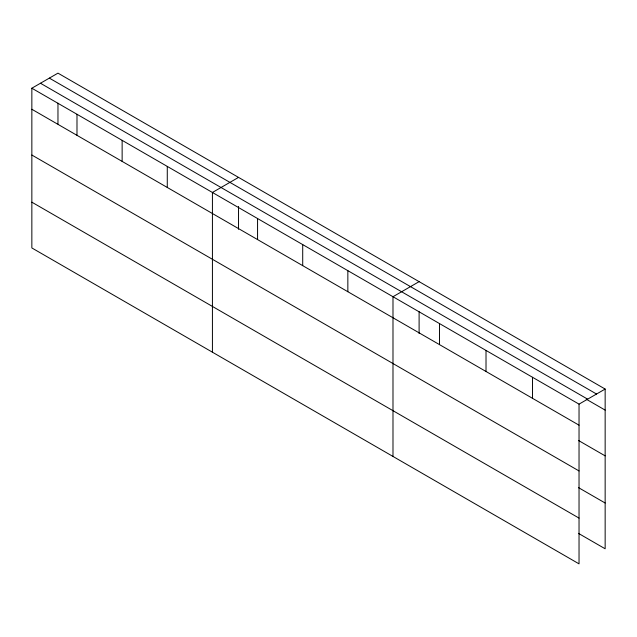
<?xml version="1.0" encoding="UTF-8"?>
<svg xmlns="http://www.w3.org/2000/svg" width="637" height="637" viewBox="0 0 637 637"><rect width="100%" height="100%" fill="white"/><g stroke="black" fill="none" stroke-linecap="round" stroke-linejoin="round"><path stroke-width="0.96" d="M238.533 229.28L238.533 206.404M419.106 333.533L419.106 311.652M31.85 88.217L579.033 404.137L579.033 563.856L31.85 247.944L31.85 88.217L57.967 73.144L605.15 389.056L605.15 548.783L578.452 533.368M238.533 177.397L212.424 192.47L212.424 352.197M419.106 281.65L392.989 296.723L392.989 456.442M579.033 404.137L605.15 389.056M49.344 78.12L596.535 394.032M40.465 83.248L587.656 399.16M586.199 399.168L605.15 410.109M31.85 109.269L579.033 425.182M578.452 440.454L605.15 455.869M31.85 155.03L579.033 470.95M578.452 487.6L605.15 503.015M31.85 202.176L579.033 518.096M532.524 377.279L532.524 398.332M486.015 350.43L486.015 371.475M439.506 323.572L439.506 344.625M347.85 270.661L347.85 291.706M302.71 244.6L302.71 265.645M257.563 218.531L257.563 239.584M167.276 166.408L167.276 187.461M122.137 140.347L122.137 161.392M76.989 114.286L76.989 135.331M57.967 103.146L57.967 124.04"/></g></svg>
